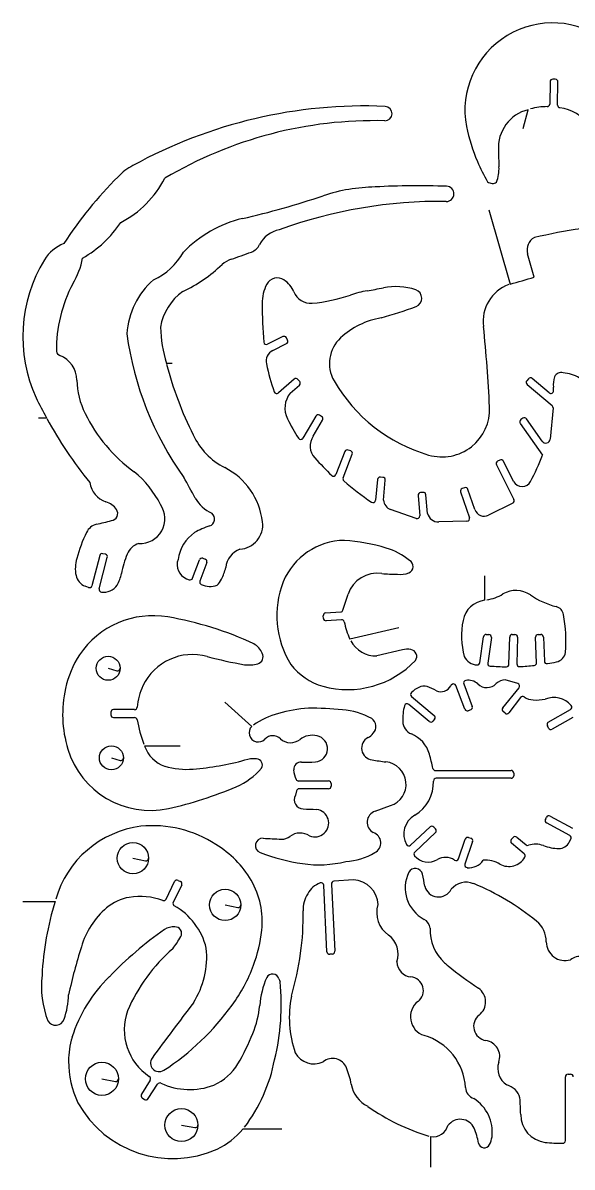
# Model space of a CAD drawing. Extents: x 21 to 1183, y 21 to 984.
# Drawn here: x 21 to 482, y 24 to 984 of the extents above; entities that cross this region are included whole.
import ezdxf

# ---------------------------------------------------------------- set-up
doc = ezdxf.new("R2010")
doc.units = 0
doc.layers.add('WHITE', color=7, linetype='CONTINUOUS')

msp = doc.modelspace()

# ---------------------------------------------------------------- linework, layer by layer
at = {"layer": 'WHITE', "linetype": 'CONTINUOUS'}
for p, q in [((463.156, 934.704), (462.892, 916.048)), ((467.556, 936.882), (465.422, 936.904)), ((469.47, 915.234), (469.756, 934.616)), ((440.562, 895.632), (444.808, 911.318)), ((411.786, 827.212), (429.562, 764.974)), ((449.89, 770.782), (444.236, 790.494)), ((239.064, 720.93), (226.282, 714.484)), ((230.682, 709.314), (242.034, 715.034)), ((243.002, 717.982), (242.012, 719.94)), ((146.114, 698.468), (141.384, 698.468)), ((248.612, 685.268), (235.302, 673.652)), ((253.144, 683.398), (251.714, 685.048)), ((444.962, 685.576), (443.554, 683.904)), ((462.452, 673.718), (448.064, 685.84)), ((245.18, 673.52), (252.946, 680.296)), ((443.818, 680.802), (464.938, 663.004)), ((34.178, 652.884), (40.69, 652.884)), ((266.696, 654.138), (255.894, 635.724)), ((271.58, 653.808), (269.688, 654.93)), ((465.708, 661.09), (463.134, 634.822)), ((264.452, 637.308), (272.372, 650.794)), ((438.032, 648.176), (456.776, 621.402)), ((440.386, 652.51), (438.582, 651.256)), ((456.622, 633.128), (443.444, 651.96)), ((291.094, 624.548), (283.592, 605.166)), ((295.978, 625.01), (293.932, 625.802)), ((289.598, 602.394), (297.232, 622.172)), ((421.136, 617.354), (419.178, 616.386)), ((432.576, 599.512), (424.084, 616.386)), ((418.188, 613.416), (432.884, 584.244)), ((318.418, 601.052), (316.856, 583.672)), ((322.972, 602.834), (320.794, 603.032)), ((323.478, 583.694), (324.974, 600.458)), ((352.452, 587.72), (353.794, 570.626)), ((356.654, 590.272), (354.476, 590.096)), ((360.262, 572.584), (359.03, 588.248)), ((388.07, 590.602), (395.506, 568.954)), ((391.524, 594.1), (389.456, 593.396)), ((400.082, 575.906), (394.318, 592.736)), ((431.894, 581.296), (411.632, 571.066)), ((350.868, 568.382), (329.44, 575.906)), ((393.46, 566.028), (369.788, 565.478)), ((90.234, 538.264), (88.1, 538.814)), ((85.416, 537.252), (78.882, 511.952)), ((84.998, 509.29), (91.796, 535.602)), ((163.384, 518.244), (169.016, 533.6)), ((175.22, 531.334), (169.478, 515.67)), ((171.854, 534.92), (173.9, 534.172)), ((408.288, 520.092), (408.288, 499.764)), ((75.934, 510.456), (73.14, 511.578)), ((158.17, 517.826), (160.568, 516.946)), ((289.466, 491.492), (293.756, 504.78)), ((274.924, 489.094), (287.53, 489.974)), ((273.032, 484.562), (272.878, 486.74)), ((288.146, 483.418), (275.386, 482.516)), ((336.392, 476.576), (295.23, 467.204)), ((409.52, 471.032), (411.742, 471.032)), ((431.476, 471.032), (433.676, 471.032)), ((453.212, 471.032), (455.39, 471.032)), ((404.284, 447.338), (407.342, 469.14)), ((413.92, 468.524), (410.906, 447.052)), ((428.704, 446.084), (429.276, 468.876)), ((435.876, 468.766), (435.304, 446.37)), ((451.804, 447.338), (451.012, 468.744)), ((457.59, 468.898), (458.36, 448.68)), ((339.296, 458.074), (317.758, 453.036)), ((92.544, 442.63), (99.782, 440.518)), ((436.074, 429.804), (425.514, 432.994)), ((391.744, 408.354), (384.154, 428.132)), ((390.798, 429.474), (397.904, 410.708)), ((423.402, 409.366), (437.152, 426.306)), ((190.488, 414.14), (212.928, 393.922)), ((346.974, 419.046), (365.96, 403.096)), ((438.45, 418.1), (428.528, 405.274)), ((94.788, 405.736), (94.788, 403.536)), ((114.742, 407.936), (96.988, 407.936)), ((361.714, 398.036), (344.62, 412.402)), ((396.628, 407.87), (394.582, 407.078)), ((425.404, 404.922), (423.732, 406.264)), ((461.682, 397.354), (480.25, 408.09)), ((96.988, 401.336), (114.698, 401.336)), ((366.224, 399.994), (364.816, 398.3)), ((461.946, 392.426), (460.868, 394.362)), ((482.186, 401.248), (464.96, 391.59)), ((152.802, 377.334), (123.124, 377.334)), ((95.228, 367.522), (102.488, 365.41)), ((367.016, 356.874), (430.464, 356.94)), ((252.176, 348.096), (277.388, 348.096)), ((279.588, 345.896), (279.588, 343.718)), ((430.464, 350.34), (367.588, 350.34)), ((432.664, 354.74), (432.664, 352.54)), ((250.438, 339.824), (249.514, 336.084)), ((277.388, 341.518), (252.572, 341.496)), ((316.46, 322.708), (329.22, 327.394)), ((459.24, 315.844), (460.274, 317.78)), ((463.266, 318.66), (481.988, 308.584)), ((346.138, 294.152), (362.462, 309.574)), ((365.586, 309.486), (367.082, 307.902)), ((479.722, 302.336), (460.142, 312.852)), ((366.994, 304.778), (349.636, 288.388)), ((386.354, 282.866), (391.964, 299.322)), ((394.758, 300.708), (396.826, 299.982)), ((430.64, 298.992), (432.07, 300.686)), ((435.15, 300.95), (443.026, 294.482)), ((479.238, 296.814), (480.624, 299.322)), ((398.212, 297.21), (391.766, 278.268)), ((441.398, 286.936), (430.882, 295.89)), ((113.29, 283.328), (123.784, 281.172)), ((141.076, 248.986), (148.292, 263.682)), ((154.21, 260.778), (147.104, 246.346)), ((151.218, 264.694), (153.198, 263.726)), ((276.024, 204.876), (273.274, 260.668)), ((279.83, 261.614), (282.602, 205.184)), ((298.2, 265.09), (281.876, 263.924)), ((21, 247.05), (48.016, 247.05)), ((190.642, 244.102), (201.136, 241.946)), ((280.512, 202.874), (278.334, 202.786)), ((87.308, 98.22), (98.572, 96.042)), ((127.7, 97.208), (120.44, 85.196)), ((476.004, 46.322), (476.004, 99.87)), ((478.204, 102.07), (480.404, 102.07)), ((126.05, 81.61), (134.036, 93.732)), ((121.1, 82.226), (123.014, 80.972)), ((153.946, 59.39), (165.21, 57.234)), ((238.316, 55.848), (205.58, 55.848)), ((363.276, 24.124), (363.276, 49.688))]:
    msp.add_line(p, q, dxfattribs=at)
for centre, radius in [((92.522, 442.63), 10.076), ((95.228, 367.522), 10.076), ((113.29, 283.328), 13.134), ((190.642, 244.102), 13.134), ((87.308, 98.22), 13.882), ((153.946, 59.39), 13.882)]:
    msp.add_circle(centre, radius, dxfattribs=at)
for centre, radius, start, end in [((465.268, 910.614), 73.5487, 342.7902, 190.5133), ((465.4, 934.66), 2.2441, 89.43829, 178.8765), ((467.512, 934.638), 2.2441, 359.4383, 88.87733), ((308.012, 510.016), 404.4436, 87.61185, 118.8055), ((324.622, 908.062), 6.0329, 268.5363, 87.70104), ((461.11, 861.026), 52.8675, 90.42918, 105.7194), ((460.692, 916.0699), 2.2001, 270.5788, 359.4271), ((471.67, 915.212), 2.2029, 179.4262, 261.3843), ((465.708, 875.524), 37.9087, 351.4561, 81.46102), ((452.618, 879.462), 32.7994, 103.7753, 183.924), ((316.24, 556.832), 345.3, 88.6346, 120.6858), ((545.59, 929.182), 155.9516, 191.8362, 203.1689), ((664.434, 876.954), 244.5301, 179.9381, 183.1821), ((131.44, 827.608), 41.1134, 116.4417, 138.1017), ((559.23, 934.9901), 170.781, 203.1599, 209.5206), ((335.842, 618.058), 333.7575, 134.757, 147.1647), ((389.456, 861.664), 30.8697, 338.851, 3.186624), ((63.614, 893.08), 85.917, 297.313, 332.7854), ((319.804, 693.76), 152.8027, 91.22098, 107.8845), ((352.716, 168.202), 679.2893, 88.00108, 93.05209), ((376.19, 840.698), 6.3814, 268.8147, 88.02505), ((415.548, 858.144), 8.8023, 235.9923, 264.1184), ((415.284, 853.59), 4.2476, 261.3665, 313.9507), ((62.448, 1453.948), 649.785, 282.6774, 288.8957), ((370.646, 442.366), 391.994, 89.20892, 110.0784), ((25.422, 867.78), 92.8942, 299.4487, 326.6712), ((230.11, 718.7079), 104.3416, 103.8956, 135.5552), ((240.384, 787.524), 23.4163, 100.613, 153.1942), ((557.712, 346.974), 469.5593, 93.52158, 103.2666), ((69.048, 765.876), 35.8438, 112.3629, 146.9732), ((208.044, 803.87), 12.8209, 291.0163, 333.1711), ((455.456, 793.706), 11.6707, 118.1106, 195.9751), ((108.164, 818.126), 54.2819, 294.2595, 330.9521), ((81.302, 1133.452), 365.9277, 288.2105, 291.0338), ((145.278, 720.996), 124.2742, 148.7806, 204.3827), ((9.67, 797.996), 62.4207, 328.4441, 349.7475), ((107.02, 864.216), 115.746, 294.5386, 314.4147), ((202.984, 763.962), 23.0822, 108.504, 130.3999), ((174.89, 718.554), 66.934, 131.5757, 175.8727), ((234.4, 760.046), 10.1628, 56.68923, 150.9936), ((227.69, 749.816), 22.3694, 22.68061, 56.71628), ((185.34, 1658.284), 926.0924, 285.2905, 286.5984), ((170.094, 709.16), 121.0474, 152.3545, 180.3124), ((182.788, 720.864), 47.0691, 126.0451, 170.3131), ((257.192, 749.156), 35.4239, 153.4668, 180.854), ((262.714, 764.446), 15.5912, 202.6572, 273.2336), ((326.514, 664.764), 96.0705, 100.0232, 108.7129), ((204.348, 1355.894), 605.778, 280.0244, 281.3267), ((333.686, 710.15), 52.7929, 71.41409, 101.3193), ((348.14, 753.16), 7.4301, 290.5758, 71.35046), ((439.616, 733.976), 32.5937, 109.9401, 188.0317), ((249.8, 891.276), 143.0725, 275.5326, 288.7079), ((527.352, 744.8), 305.5971, 179.2823, 185.3617), ((212.18, 1122.034), 400.5815, 285.8399, 290.2393), ((332.652, 671.012), 66.5851, 99.62415, 132.7906), ((376.74, 760.31), 271.1478, 187.8297, 215.5031), ((255.212, 732.81), 118.8957, 181.9406, 196.7886), ((240.054, 718.95), 2.1941, 26.82198, 116.5654), ((-820.522, 603.472), 1234.307, 2.71237, 5.856714), ((225.292, 716.442), 2.1941, 185.1427, 296.822), ((241.044, 716.992), 2.1941, 296.822, 26.82166), ((307.242, 698.468), 29.1741, 132.7997, 209.9111), ((53.692, 709.622), 4.7757, 193.5881, 250.3107), ((43.374, 683.948), 22.9073, 1.430774, 67.6468), ((235.28, 700.14), 10.2872, 116.6198, 192.2231), ((427.714, 771.376), 295.4377, 194.415, 206.7291), ((419.09, 739.608), 198.297, 192.1241, 199.1445), ((129.636, 685.444), 63.3667, 180.8355, 207.1433), ((250.064, 683.5959), 2.1979, 41.34778, 130.971), ((251.494, 681.946), 2.1979, 311.3478, 41.3472), ((399.004, 751.246), 135.0198, 209.907, 253.7738), ((445.226, 682.496), 2.1859, 139.8991, 230.2674), ((446.656, 684.168), 2.1859, 49.89909, 140.2685), ((489.534, 680.208), 23.6879, 162.8777, 184.313), ((472.506, 684.74), 6.1134, 73.91299, 156.4767), ((469.932, 652.906), 37.9466, 62.21671, 83.54242), ((233.85, 675.302), 2.1979, 199.1558, 311.3478), ((260.69, 661.046), 19.9243, 141.1918, 207.1309), ((463.86, 675.412), 2.2001, 230.2674, 359.4271), ((441.354, 675.588), 24.7155, 359.5408, 6.593636), ((356.676, 825.298), 359.9635, 205.6128, 208.6186), ((463.53, 661.332), 2.1859, 353.6597, 49.89909), ((189.63, 712.35), 129.0717, 205.6216, 234.308), ((268.566, 653.038), 2.1997, 59.33107, 149.5331), ((270.48, 651.916), 2.1997, 329.3311, 59.82661), ((372.45, 660.012), 40.0048, 253.7776, 2.679918), ((441.64, 650.706), 2.197, 34.80401, 124.8044), ((356.676, 825.298), 359.9702, 208.7454, 219.0716), ((358.15, 706.146), 127.2877, 205.1922, 213.6379), ((439.836, 649.452), 2.197, 124.804, 215.2714), ((216.448, 662.894), 58.0094, 204.883, 243.2211), ((254.002, 636.846), 2.1997, 213.5309, 329.3311), ((276.53, 629.08), 14.5877, 145.7358, 222.7387), ((459.548, 635.174), 3.6032, 214.9634, 354.3938), ((293.14, 623.756), 2.1939, 68.83874, 158.8391), ((295.186, 622.964), 2.1939, 338.8387, 68.83913), ((685.07, 1006.996), 571.123, 222.7693, 224.8237), ((420.168, 614.428), 2.1941, 116.822, 207.0711), ((422.126, 615.396), 2.1941, 26.82198, 116.8224), ((254.266, 699.722), 217.1274, 332.4821, 338.8562), ((61.326, 542.29), 84.0461, 26.64554, 50.90687), ((162.592, 557.998), 59.8909, 7.174616, 62.43746), ((281.546, 605.958), 2.1939, 225, 338.8387), ((96.416, 600.854), 19.3725, 187.2462, 252.7586), ((-1276.978, -192.202), 1638.745, 28.33102, 29.02226), ((291.644, 601.624), 2.2125, 159.3777, 228.2245), ((427.098, 753.5339), 205.7502, 228.2769, 236.4697), ((320.596, 600.832), 2.2089, 84.85724, 174.2313), ((322.774, 600.656), 2.2089, 354.8572, 84.80557), ((439.726, 603.098), 8.0097, 206.635, 332.52), ((354.652, 587.896), 2.207, 94.57392, 184.5746), ((356.83, 588.072), 2.207, 4.573921, 94.57376), ((390.16, 591.306), 2.2054, 108.6157, 198.6152), ((392.228, 592.032), 2.2054, 18.61569, 108.8007), ((85.68, 566.27), 16.839, 34.99815, 72.7487), ((119.296, 568.14), 20.8279, 266.9109, 34.63008), ((191.808, 600.194), 30.1379, 209.1846, 245.736), ((314.656, 583.87), 2.2089, 236.7859, 354.8572), ((332.41, 584.376), 8.9756, 184.3664, 250.6768), ((430.926, 583.254), 2.1941, 296.3073, 26.82198), ((37.214, 785.038), 226.0639, 281.5931, 284.8869), ((94.546, 572.496), 5.9869, 277.1772, 34.85402), ((175.66, 567.898), 6.1128, 289.1534, 52.0165), ((351.594, 570.45), 2.207, 250.6555, 4.573921), ((369.568, 575.114), 9.6385, 195.2094, 271.3079), ((393.416, 568.25), 2.2054, 271.1338, 18.61569), ((408.024, 578.634), 8.384, 198.9569, 295.4892), ((86.406, 550.65), 13.4593, 106.2153, 153.3931), ((205.404, 481.856), 84.9363, 109.0638, 118.4103), ((201.73, 562.926), 20.4381, 273.7648, 7.171077), ((186.286, 502.954), 124.1435, 154.3568, 165.1732), ((122.42, 532.94), 15.0225, 106.418, 158.1674), ((184.306, 529.2), 33.498, 125.214, 171.6889), ((291.512, 493.45), 56.5468, 90.89169, 157.2961), ((279.17, 389.39), 160.9939, 73.18452, 85.91772), ((87.55, 536.6801), 2.2037, 75.54757, 164.996), ((89.662, 536.152), 2.2037, 345.5476, 74.84577), ((206.108, 500.798), 104.6725, 158.8717, 168.2602), ((210.002, 524.8441), 19.0195, 111.3949, 172.9572), ((309.244, 488.896), 57.0546, 50.77433, 73.18649), ((92.456, 526.296), 27.4996, 162.1594, 192.146), ((163.076, 529.552), 12.7201, 159.3396, 247.2963), ((171.084, 532.852), 2.1991, 69.5775, 160.1148), ((173.152, 532.104), 2.1991, 339.5773, 70.11484), ((342.53, 528.056), 5.7644, 291.9638, 60.98767), ((77.716, 523.128), 12.4235, 192.1655, 248.387), ((68.102, 529.42), 36.2774, 331.9582, 348.3493), ((145.916, 538.33), 46.5766, 333.2776, 346.1411), ((317.934, 496.97), 25.4081, 80.83139, 162.0984), ((354.96, 1135.894), 614.7292, 266.9248, 268.1521), ((337.624, 540.156), 18.8209, 262.4098, 292.0378), ((76.748, 512.502), 2.2037, 248.305, 345.5476), ((87.11, 508.74), 2.1967, 165.4037, 262.5191), ((88.694, 520.378), 13.9463, 262.2918, 324.9561), ((161.316, 519.014), 2.1991, 250.1148, 339.5773), ((171.546, 514.9221), 2.1991, 160.1148, 244.4634), ((177.926, 528.32), 17.0339, 244.5271, 290.4002), ((174.648, 522.842), 13.9677, 311.2963, 337.0262), ((311.686, 486.872), 77.7121, 158.563, 211.8232), ((410.84, 478.864), 21.0552, 96.96165, 169.0896), ((403.448, 539.144), 39.681, 279.5773, 300.6314), ((434.578, 486.586), 21.4012, 55.42778, 120.6506), ((485.222, 560.066), 67.8355, 235.4235, 255.5581), ((287.376, 492.174), 2.2054, 274.0042, 341.9275), ((466.192, 486.256), 8.3947, 9.807918, 75.41703), ((130.076, 412.446), 74.3264, 80.33975, 145.9431), ((94.832, 206.724), 283.0552, 64.93684, 80.29462), ((275.078, 486.894), 2.2054, 94.00394, 184.0042), ((275.232, 484.716), 2.2054, 184.004, 274.0042), ((288.3, 481.218), 2.2049, 12.09476, 94.00394), ((361.494, 497.058), 72.6786, 192.2147, 204.2531), ((457.612, 469.668), 68.7056, 168.9419, 194.4233), ((340.858, 464.476), 135.6088, 356.419, 9.855053), ((409.52, 468.832), 2.1997, 90.00079, 171.9509), ((411.742, 468.832), 2.2, 351.9506, 90), ((431.476, 468.832), 2.2004, 90, 178.8542), ((433.676, 468.832), 2.2, 358.2814, 90), ((453.212, 468.832), 2.2018, 90, 182.2906), ((455.39, 468.832), 2.2, 1.71862, 90), ((208.242, 450.44), 14.2373, 19.58232, 62.88062), ((317.164, 477.082), 24.0533, 208.5812, 271.4151), ((140.636, 407.694), 85.7655, 147.2639, 167.8426), ((163.472, 407.672), 46.548, 74.82088, 154.1617), ((262.714, 772.08), 331.1367, 254.7579, 260.3118), ((216.36, 452.288), 6.0558, 285.6022, 28.89287), ((343.652, 440.76), 17.8536, 81.2109, 104.1219), ((345.478, 452.618), 5.854, 324.6375, 81.13947), ((402.744, 458.558), 13.1355, 207.2088, 266.6391), ((466.566, 457.59), 9.7556, 281.8421, 350.6651), ((100.398, 442.63), 2.2, 253.7398, 0), ((210.552, 473.1), 27.6603, 262.5981, 285.5948), ((287.948, 479.018), 53.7357, 218.0663, 253.3457), ((293.294, 503.196), 78.4508, 254.666, 316.5451), ((402.106, 447.646), 2.204, 266.5664, 351.9506), ((413.084, 446.744), 2.1997, 171.9509, 265.3794), ((428.682, 639.222), 195.2941, 265.3672, 269.3546), ((426.504, 446.128), 2.2001, 269.4271, 358.8541), ((437.504, 446.326), 2.2004, 178.8542, 272.8629), ((428.682, 639.222), 195.3004, 272.6213, 276.2212), ((449.604, 447.25), 2.1914, 276.3402, 2.290959), ((460.56, 448.768), 2.2018, 182.2906, 279.1802), ((428.66, 639.2), 195.2916, 279.5058, 281.7922), ((392.866, 430.266), 2.1961, 100.9722, 200.9557), ((394.604, 421.07), 11.563, 46.61897, 100.7537), ((426.284, 420.982), 12.0366, 93.66779, 133.071), ((153, 403.954), 98.648, 167.2314, 197.1337), ((171.744, 405.384), 55.0047, 155.7722, 175.2288), ((361.78, 407.694), 20.8786, 114.7288, 135.7684), ((357.226, 419.596), 8.214, 69.62357, 120.6214), ((332.718, 355.994), 76.3755, 62.63041, 69.00158), ((371.68, 432.07), 9.1008, 244.9831, 333.4349), ((382.614, 426.57), 3.1303, 123.2433, 152.8958), ((382.108, 427.34), 2.1939, 21.16126, 123.2152), ((410.18, 437.504), 11.0611, 226.4482, 315.5641), ((435.436, 427.692), 2.2058, 321.0724, 73.19129), ((343.212, 410.708), 2.2027, 50.2677, 164.9953), ((348.404, 420.718), 2.2092, 135.8069, 229.4603), ((440.188, 416.736), 2.2089, 56.78475, 141.8753), ((450, 431.828), 15.7904, 236.9962, 266.0054), ((450.704, 467.908), 51.8682, 268.0066, 279.3984), ((466.412, 399.466), 18.7207, 39.56418, 112.7389), ((96.988, 405.736), 2.2, 90, 180), ((96.988, 403.536), 2.2, 180, 270), ((114.72, 410.136), 2.207, 270.5728, 355.4261), ((251.12, 342.816), 63.7958, 104.3765, 125.1587), ((267.818, 296.506), 112.9042, 93.75392, 106.7506), ((260.404, 88.1), 321.0703, 84.88554, 89.99607), ((285.286, 351.396), 56.6142, 60.01762, 86.21259), ((386.09, 399.466), 46.5365, 165.2937, 181.6528), ((393.79, 409.124), 2.1939, 200.6231, 291.1613), ((395.836, 409.938), 2.2067, 290.9554, 20.42233), ((425.118, 407.98), 2.2058, 141.0723, 231.0725), ((426.79, 406.616), 2.1958, 230.7102, 322.3264), ((479.15, 410.004), 2.2076, 299.8865, 39.28975), ((114.698, 399.136), 2.2, 9.181055, 90), ((216.91, 415.746), 101.3465, 189.2313, 201.2009), ((218.406, 388.51), 7.7005, 135.3472, 316.0458), ((308.892, 393.768), 8.1689, 316.2003, 54.89383), ((351.396, 398.476), 11.8192, 181.7066, 247.6836), ((363.122, 399.708), 2.2027, 229.8981, 320.2677), ((364.552, 401.402), 2.2027, 319.8987, 50.2677), ((462.782, 395.44), 2.1967, 119.8866, 209.389), ((230.682, 376.718), 9.3516, 47.29048, 136.2392), ((263.792, 369.612), 16.8506, 76.6352, 127.9471), ((265.442, 375.178), 11.0542, 274.7919, 78.28753), ((314.942, 375.662), 9.8882, 116.7924, 263.9977), ((304.932, 395.484), 12.2985, 296.7943, 323.212), ((337.162, 363.738), 25.7219, 15.58187, 67.73448), ((463.882, 393.504), 2.1967, 209.1102, 299.389), ((127.964, 395.66), 72.2807, 196.6976, 282.1411), ((149.018, 386.354), 27.4201, 199.2054, 250.5906), ((245.62, 392.932), 12.705, 227.3859, 307.901), ((103.104, 367.522), 2.2, 253.7398, 0), ((146.444, 586.378), 228.8905, 274.3603, 285.4), ((215.59, 333.752), 33.0198, 87.78567, 104.6658), ((216.668, 361.582), 5.1738, 328.5359, 87.80676), ((361.824, 649.518), 287.7052, 260.4131, 262.7516), ((180.61, 320.046), 188.2518, 11.82866, 15.59221), ((157.906, 420.454), 62.5928, 253.2911, 275.446), ((178.124, 394.978), 56.1198, 292.9067, 319.9615), ((268.566, 358.436), 20.5049, 182.7058, 206.4276), ((254.31, 357.776), 6.2116, 87.15786, 182.8322), ((259.15, 452.618), 88.7558, 267.0731, 274.6634), ((323.522, 345.368), 18.8556, 287.5893, 83.90354), ((367.016, 359.074), 2.2004, 191.5346, 270), ((430.464, 354.74), 2.2, 0, 90), ((252.176, 350.274), 2.204, 206.0535, 270), ((277.388, 345.896), 2.2, 0, 90), ((333.312, 347.018), 32.0934, 300.573, 1.885599), ((367.588, 348.14), 2.2, 90, 181.7178), ((430.464, 352.54), 2.2, 270, 0), ((68.564, 654.006), 337.3713, 282.7756, 292.9234), ((256.114, 332.322), 7.5969, 150.3169, 268.8376), ((252.572, 339.296), 2.2, 90, 166.1025), ((277.388, 343.718), 2.2, 270, 0), ((287.002, 896.6), 572.7098, 266.8929, 268.0452), ((265.904, 312.764), 11.5679, 247.4893, 82.23974), ((319.474, 313.424), 9.7628, 107.9857, 242.049), ((358.788, 303.48), 18.351, 119.9153, 208.6543), ((462.21, 316.746), 2.1948, 61.11344, 151.8937), ((130.626, 225.292), 85.4267, 97.13051, 164.0202), ((129.922, 214.028), 96.5503, 56.76979, 95.88599), ((363.98, 307.968), 2.2099, 43.38621, 133.3865), ((365.476, 306.384), 2.2099, 313.3862, 43.38646), ((461.176, 314.788), 2.1948, 151.3896, 241.8937), ((222.168, 293.866), 6.2359, 86.76411, 250.8624), ((362.902, 2756.238), 2460.162, 266.7288, 267.0865), ((237.898, 311.268), 12.0082, 269.7902, 306.282), ((253.606, 289.862), 14.5483, 57.22313, 126.2631), ((311.994, 296.11), 9.1614, 297.6111, 71.52136), ((394.054, 298.618), 2.2054, 71.38428, 161.3843), ((396.122, 297.892), 2.2054, 341.9277, 71.38431), ((432.312, 297.562), 2.2001, 139.4604, 229.4608), ((433.742, 299.256), 2.2001, 50.26791, 139.4608), ((478.688, 300.378), 2.2053, 331.3895, 62.16209), ((139.954, 222.894), 83.7031, 30.0288, 59.18861), ((344.62, 295.736), 2.2053, 208.6105, 313.7815), ((351.154, 286.782), 2.2099, 133.3865, 220.9149), ((444.412, 296.176), 2.1888, 230.7106, 289.3447), ((450.99, 277.058), 18.0263, 68.60104, 108.9435), ((471.362, 331.772), 40.3585, 250.0142, 268.813), ((470.592, 301.06), 9.6362, 269.6076, 333.8446), ((124.224, 283.328), 2.2004, 258.4654, 0), ((280.116, 446.458), 169.4631, 249.2664, 261.67), ((269.314, 370.118), 92.3731, 261.4395, 284.1024), ((288.718, 334.412), 53.9672, 273.2951, 300.6633), ((361.054, 295.428), 15.3274, 221.1008, 299.8367), ((375.552, 270.15), 13.7966, 56.96843, 119.8355), ((384.286, 283.57), 2.2089, 236.7847, 341.2008), ((395.066, 290.104), 14.8092, 264.4588, 324.6801), ((409.322, 258.622), 23.0272, 59.14894, 95.42736), ((428.682, 291.446), 15.0712, 239.9543, 331.3029), ((439.968, 285.264), 2.2053, 331.3895, 49.46034), ((371.46, 258.402), 29.8224, 153.9642, 242.2828), ((350.12, 268.588), 6.1708, 12.35156, 151.9753), ((193.084, 234.202), 166.9218, 8.801853, 12.35106), ((393.856, 277.564), 2.2054, 161.3843, 264.2893), ((150.272, 262.714), 2.204, 64.46236, 153.9465), ((152.23, 261.746), 2.204, 333.9469, 63.94651), ((152.296, 229.912), 69.499, 354.2226, 30.11152), ((277.124, 244.3), 19.5462, 110.3522, 151.9654), ((271.074, 260.558), 2.2027, 2.862405, 109.8849), ((282.03, 261.724), 2.2054, 94.00417, 182.862), ((297.672, 243.904), 21.1695, 1.31007, 88.57232), ((369.612, 262.736), 11.9556, 194.4965, 332.4919), ((392.866, 246.72), 16.4396, 67.82839, 140.3221), ((317.67, 65.22), 212.9128, 50.94261, 67.52132), ((116.942, 210.75), 40.272, 99.5601, 129.7695), ((119.252, 193.788), 57.3819, 70.53681, 99.02174), ((280.82, 240.23), 24.8105, 147.6769, 182.5403), ((291.688, 171.92), 254.9913, 162.8642, 177.0277), ((135.576, 189.916), 68.1932, 130.6053, 163.8921), ((139.096, 249.954), 2.1917, 250.6557, 333.9466), ((149.084, 245.378), 2.204, 153.9465, 240.1132), ((119.89, 194.36), 56.5727, 13.83098, 60.22472), ((201.576, 244.102), 2.2004, 258.4654, 0), ((340, 237.458), 22.2717, 161.8693, 236.6867), ((41.504, 234.092), 214.5811, 351.8076, 1.34533), ((353.266, 223.774), 9.2699, 5.453257, 62.27946), ((437.262, 213.082), 22.726, 0.11093, 50.18025), ((312.566, -24.98), 302.6397, 124.8187, 136.3519), ((148.006, 209.276), 16.433, 88.543, 120.135), ((148.622, 220.21), 5.5036, 330.5674, 92.06176), ((88.43, 238.998), 133.979, 340.119, 353.106), ((399.312, 223.004), 36.8649, 177.4347, 228.0484), ((91.466, 251.538), 70.685, 321.329, 331.2173), ((315.514, 202.764), 20.231, 341.4862, 52.6937), ((475.74, 213.17), 15.7327, 180.16, 286.4076), ((455.324, 84.888), 404.7228, 162.1659, 168.0377), ((245.378, 95.602), 149.1132, 131.4531, 156.3963), ((102.532, 200.696), 72.671, 327.739, 5.681251), ((-24.232, 244.388), 281.1335, 344.1494, 351.6397), ((278.224, 204.986), 2.2027, 182.862, 272.8624), ((280.402, 205.074), 2.2027, 272.8628, 2.862405), ((92.852, 237.392), 129.2678, 323.2335, 340.1219), ((347.788, 196.67), 13.0952, 181.4441, 264.0212), ((483.638, 316.79), 162.9802, 228.0421, 229.4121), ((611.172, 482.956), 372.3182, 231.1451, 236.0254), ((488.412, 187.804), 13.1677, 33.34492, 128.6897), ((118.68, 176.188), 82.1315, 173.7412, 200.9549), ((179.136, 96.086), 122.6267, 134.2512, 162.5013), ((294.02, 153.66), 74.6733, 156.6529, 175.3359), ((230.33, 180.434), 5.6186, 17.51434, 149.9212), ((345.434, 172.206), 11.493, 307.2209, 85.05393), ((48.764, 159.842), 188.9228, 346.0236, 6.022626), ((255.3, 188.222), 20.5274, 197.2698, 204.6422), ((395.22, 162.768), 13.9015, 307.541, 55.3794), ((-7.93, 170.688), 67.3421, 340.4759, 358.3714), ((335.754, 149.81), 91.3133, 168.7605, 198.9982), ((153.242, 139.47), 47.2408, 160.409, 236.2803), ((2315.732, -1484.02), 2709.083, 142.5867, 143.808), ((23.068, 284.274), 213.2893, 302.9771, 324.3654), ((146.29, 165.65), 73.5399, 336.4796, 355.3844), ((362.176, 150.206), 16.1835, 127.3069, 253.4127), ((48.456, 150.69), 7.5384, 210.9064, 340.5043), ((410.994, 142.242), 11.9864, 127.543, 261.8699), ((51.206, 199.486), 174.3686, 329.4553, 338.7544), ((343.718, 88.122), 48.5635, 3.194227, 73.45232), ((131.506, 112.718), 72.2055, 163.7237, 179.6334), ((407.386, 116.964), 13.5558, 339.3896, 81.88305), ((135.224, 111.42), 7.2123, 143.9341, 302.9655), ((265.178, 128.69), 17.9477, 208.6385, 295.4331), ((280.776, 102.906), 12.4252, 21.19793, 129.4678), ((139.294, 112.674), 80.0005, 179.6376, 205.5785), ((161.514, 135.466), 46.8447, 294.7958, 328.3255), ((97.846, 139.976), 136.6936, 322.942, 349.1367), ((215.656, 76.968), 82.507, 11.73838, 21.6397), ((436.316, 107.108), 17.0128, 162.6195, 235.8579), ((98.99, 98.198), 2.1961, 259.0278, 0.57302), ((125.808, 98.352), 2.1905, 328.8406, 56.46953), ((478.204, 99.87), 2.2, 90, 180), ((480.404, 99.87), 2.2, 0, 90), ((135.884, 92.522), 2.2089, 65.74624, 146.7847), ((160.854, 146.466), 57.2472, 245.1387, 290.7751), ((321.278, 97.736), 25.1552, 189.1081, 244.0175), ((402.392, 91.4), 10.1854, 183.2141, 251.0954), ((423.556, 78.728), 14.6563, 13.80681, 77.34059), ((146.818, 122.486), 91.2114, 209.1002, 294.086), ((122.332, 84.052), 2.211, 148.8407, 235.9925), ((124.224, 82.82), 2.2089, 236.7847, 326.4696), ((380.898, 53.274), 33.8234, 353.6516, 57.43729), ((278.488, 67.134), 160.0153, 0.370205, 5.411951), ((409.564, 214.248), 170.9347, 234.4812, 253.6758), ((461.99, 68.168), 23.474, 180, 262.6219), ((165.628, 59.39), 2.1961, 259.0278, 0), ((365.08, 62.492), 12.9305, 261.9802, 344.1887), ((387.894, 51.404), 12.8492, 24.89848, 143.9149), ((153.638, 100.904), 68.7606, 296.2372, 319.0607), ((330.254, 30.284), 74.2054, 10.8868, 20.9497), ((390.424, 53.758), 24.4596, 333.8498, 350.0547), ((407.958, 45.2), 4.9233, 190.5567, 333.321), ((473.87, 191.258), 147.1218, 264.1897, 269.9743), ((473.804, 46.322), 2.2, 270, 359.9999)]:
    msp.add_arc(centre, radius, start, end, dxfattribs=at)

doc.saveas('drawing.dxf')
